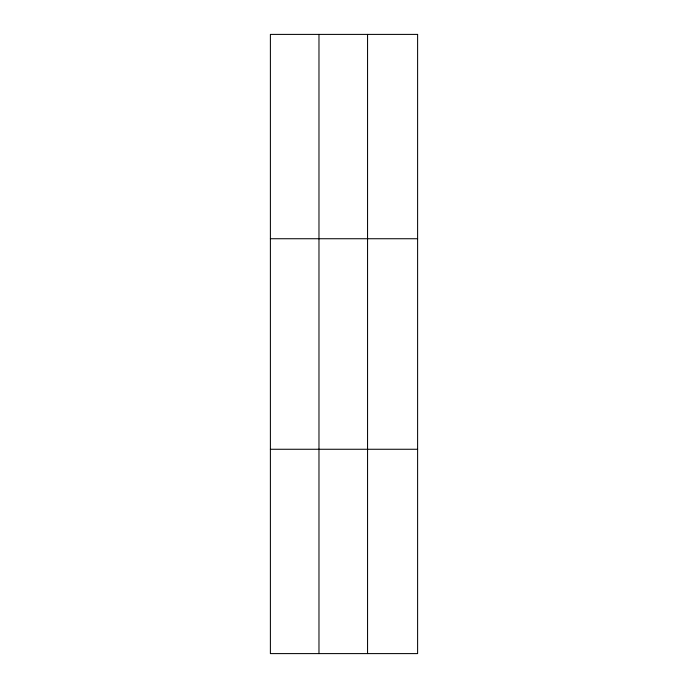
<?xml version="1.0" encoding="UTF-8"?>
<svg xmlns="http://www.w3.org/2000/svg" width="688" height="688" viewBox="0 0 688 688"><rect width="100%" height="100%" fill="white"/><g stroke="black" fill="none" stroke-linecap="round" stroke-linejoin="round"><path stroke-width="1.03" d="M318.974 653.6L318.974 34.4M367.555 653.6L367.555 34.4M270.393 238.736L417.607 238.736M270.393 449.264L417.607 449.264M417.607 34.4L417.607 653.6L270.393 653.6L270.393 34.4L417.607 34.4"/></g></svg>
